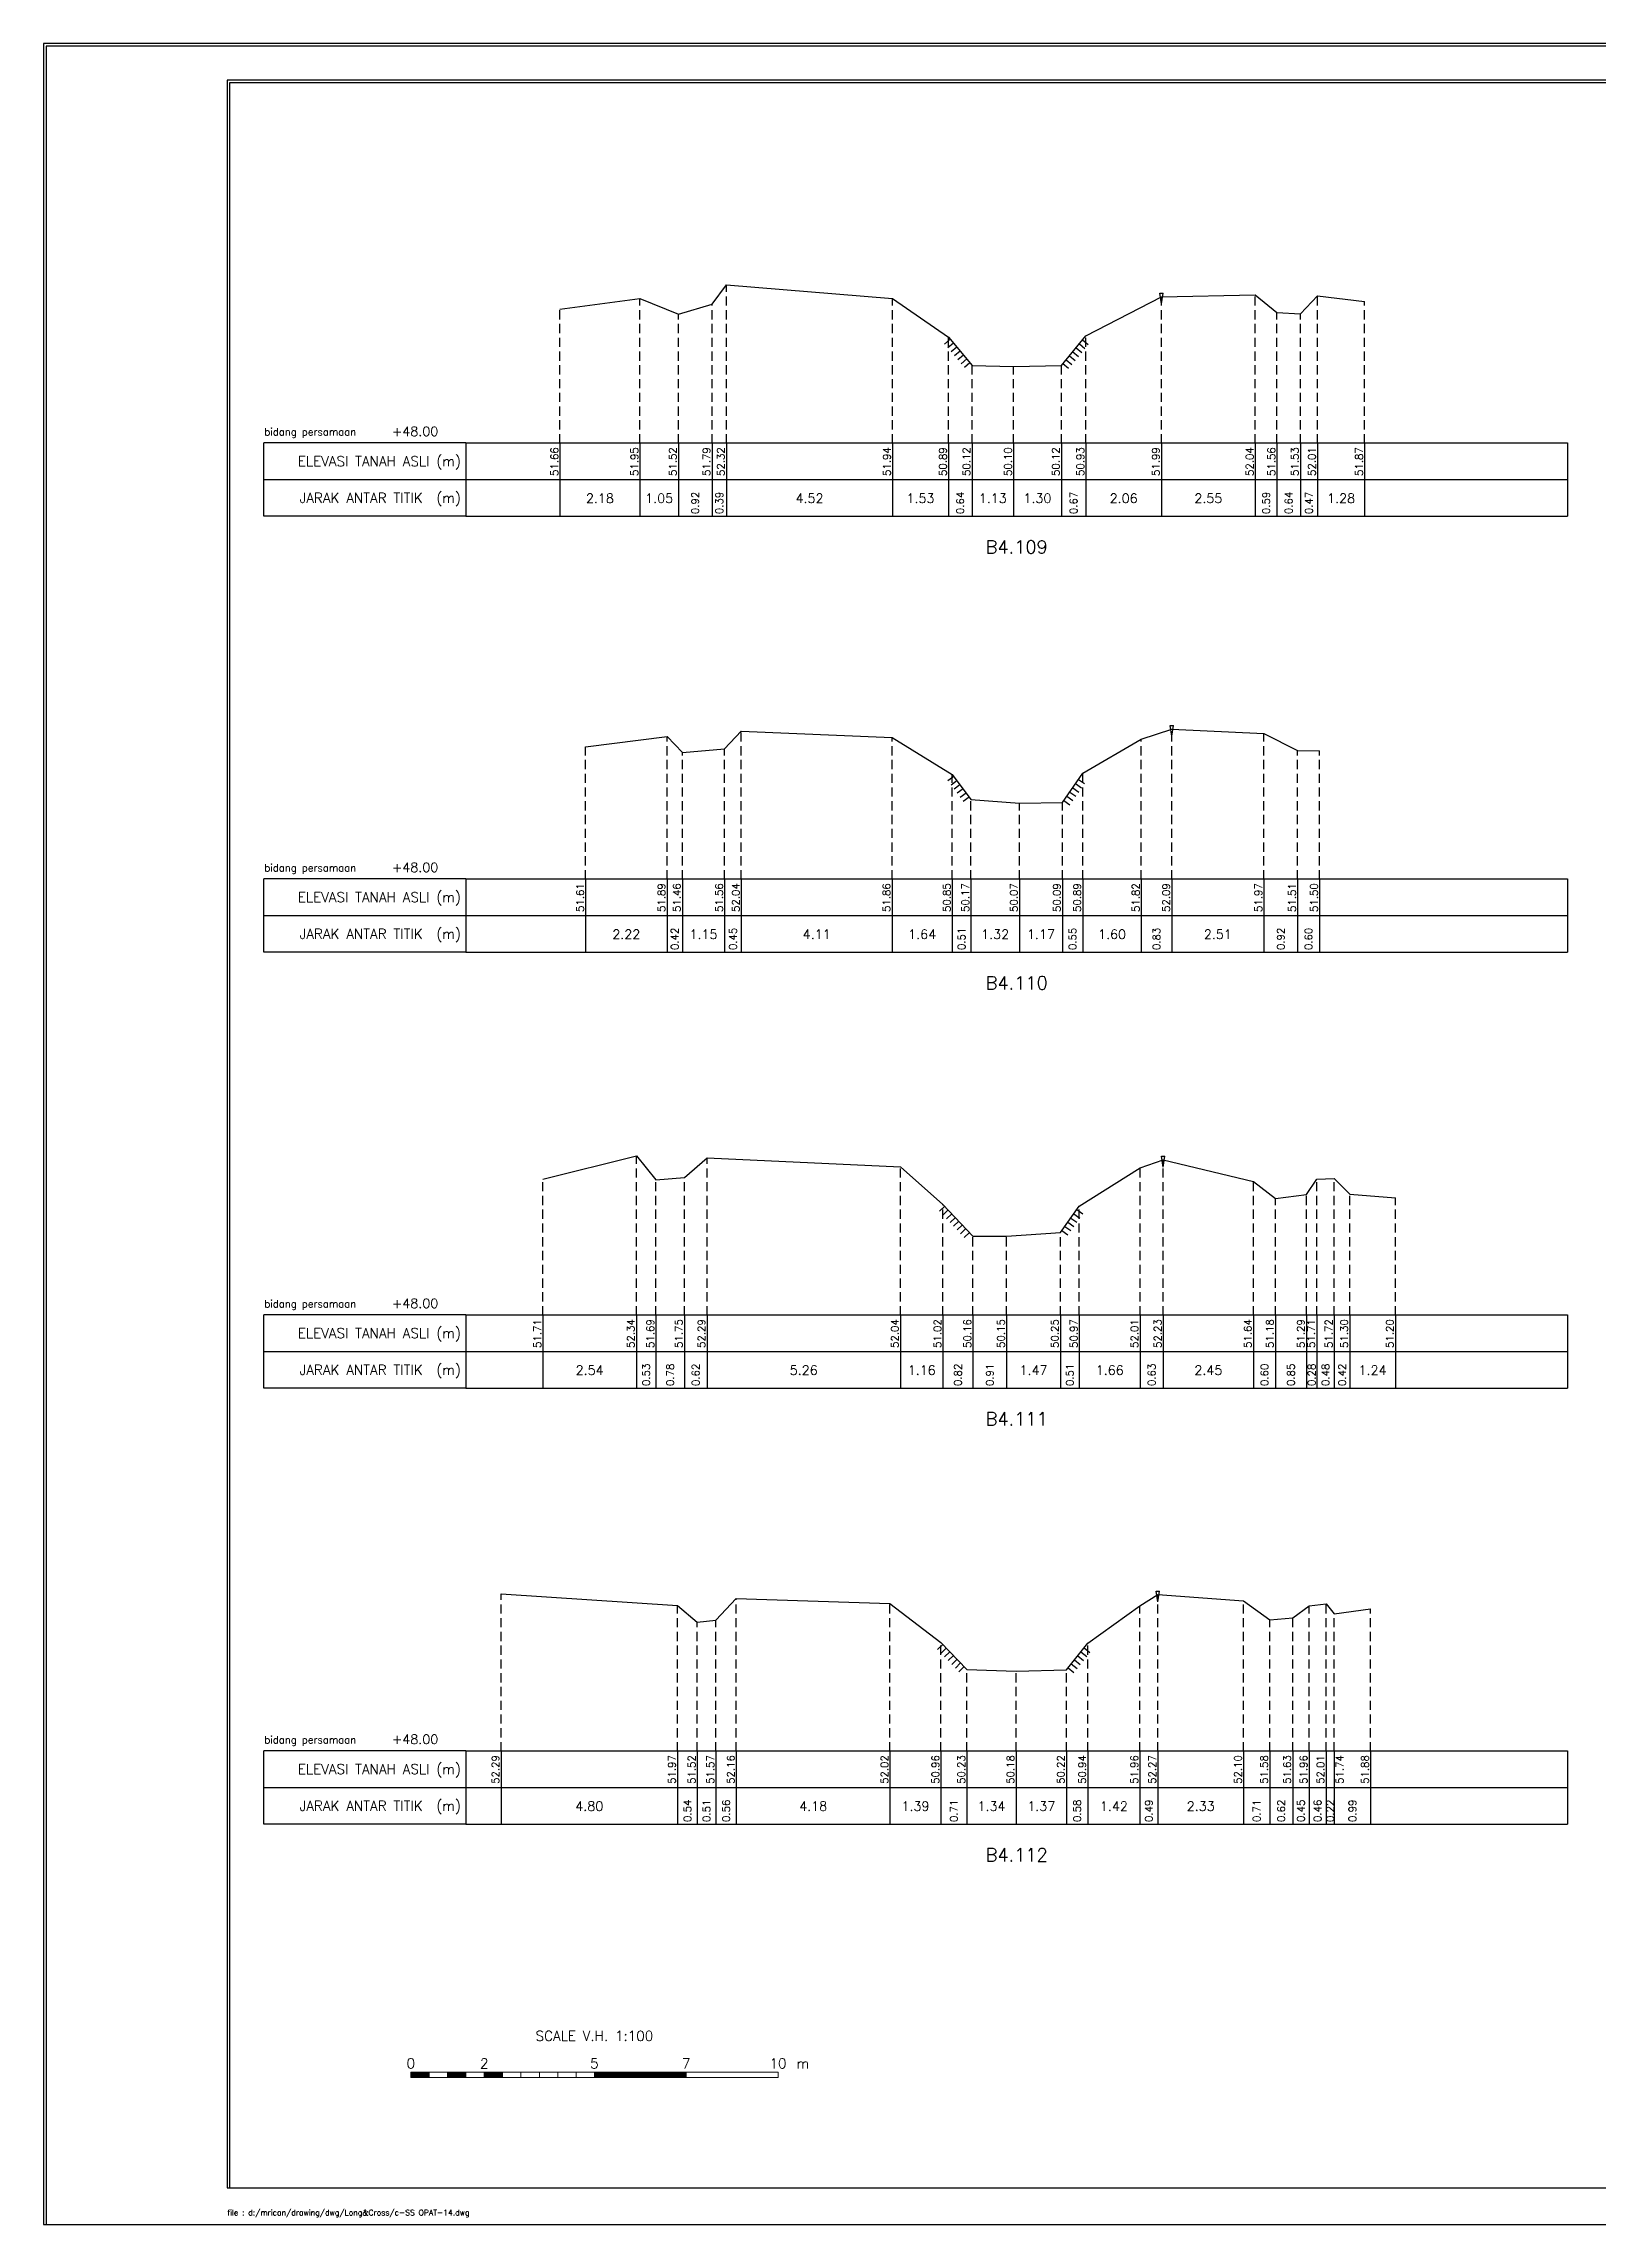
# Model space of a CAD drawing. Header units: inches. Extents: x -11 to 3175, y -842 to -783.
# Drawn here: x 1113 to 1155.3, y -842 to -782.6 of the extents above; entities that cross this region are included whole.
import ezdxf
from ezdxf.enums import TextEntityAlignment as Align

# ---------------------------------------------------------------- set-up
doc = ezdxf.new("R2010")
doc.units = ezdxf.units.IN
doc.header["$MEASUREMENT"] = 0
doc.linetypes.add('DASHED2', pattern=[0.375, 0.25, -0.125])
doc.layers.add('KOP', color=7, linetype='Continuous')
doc.layers.add('pelengkap', color=7, linetype='Continuous')
doc.styles.add('ARIAL', font='arial.ttf')
doc.styles.add('battang01', font='arial.ttf')
doc.styles.add('L100', font='simplex.shx', dxfattribs={"height": 0.254})
doc.styles.add('L140', font='simplex.shx', dxfattribs={"height": 0.356})
doc.styles.add('L60', font='simplex.shx', dxfattribs={"height": 0.152})
doc.styles.add('L80', font='simplex.shx', dxfattribs={"height": 0.203})
doc.styles.add('ROMANS-N', font='ROMANS.SHX', dxfattribs={"width": 0.8})
doc.styles.add('SONDU', font='arial.ttf')
doc.styles.get("Standard").update_dxf_attribs({"font": 'simplex.shx'})
doc.styles.add('STYLE1', font='arial.ttf', dxfattribs={"height": 0.2})

# ---------------------------------------------------------------- blocks, each defined once
blk = doc.blocks.new('kop')
at = {"layer": 'KOP'}
h = blk.add_hatch(color=3, dxfattribs=at)
h.paths.add_polyline_path([(609.87, 69.8), (591.81, 69.8), (591.81, 51.91), (609.87, 51.91)])
h.paths.add_polyline_path([(592.1, 52.25), (592.1, 69.5), (609.53, 69.5), (609.53, 52.25)], flags=16)
edge = h.paths.add_edge_path(flags=0)
edge.add_line((608.87, 52.91), (601.67, 52.91))
edge.add_ellipse((597.68, 52.92), major_axis=(2.82, 2.82), ratio=1, start_angle=314.84704, end_angle=495.15296)
edge.add_line((593.69, 52.91), (592.76, 52.91))
edge.add_line((592.76, 52.91), (592.76, 58.63))
edge.add_line((592.76, 58.63), (595.43, 58.63))
edge.add_ellipse((595.43, 63.37), major_axis=(-3.35, 3.35), ratio=1, start_angle=135, end_angle=315)
edge.add_line((595.43, 68.11), (595.43, 68.84))
edge.add_line((595.43, 68.84), (601.65, 68.84))
edge.add_line((601.65, 68.84), (601.65, 58.59))
edge.add_ellipse((604.86, 58.63), major_axis=(2.26, 2.26), ratio=1, start_angle=135.57378, end_angle=315)
edge.add_line((608.06, 58.63), (608.87, 58.63))
edge.add_line((608.87, 58.63), (608.87, 52.91))
h = blk.add_hatch(dxfattribs=at)
h.set_pattern_fill('ANSI31', color=21)
h.paths.add_polyline_path([(609.53, 69.5), (592.1, 69.5), (592.1, 52.25), (609.53, 52.25)])
edge = h.paths.add_edge_path(flags=16)
edge.add_line((608.06, 58.63), (608.87, 58.63))
edge.add_line((608.87, 58.63), (608.87, 52.91))
edge.add_line((608.87, 52.91), (601.67, 52.91))
edge.add_ellipse((597.68, 52.92), major_axis=(-2.82, 2.82), ratio=1, start_angle=224.84704, end_angle=405.15296)
edge.add_line((593.69, 52.91), (592.76, 52.91))
edge.add_line((592.76, 52.91), (592.76, 58.63))
edge.add_line((592.76, 58.63), (595.43, 58.63))
edge.add_ellipse((595.43, 63.37), major_axis=(-3.35, 3.35), ratio=1, start_angle=135, end_angle=315)
edge.add_line((595.43, 68.11), (595.43, 68.84))
edge.add_line((595.43, 68.84), (601.65, 68.84))
edge.add_line((601.65, 68.84), (601.65, 58.59))
edge.add_ellipse((604.86, 58.63), major_axis=(-2.26, 2.26), ratio=1, start_angle=45.57378, end_angle=225)
h = blk.add_hatch(color=3, dxfattribs=at)
edge = h.paths.add_edge_path()
edge.add_line((601.65, 68.84), (595.43, 68.84))
edge.add_line((595.43, 68.84), (595.43, 68.11))
edge.add_ellipse((595.43, 63.37), major_axis=(-3.35, 3.35), ratio=1, start_angle=135, end_angle=315, ccw=False)
edge.add_line((595.43, 58.63), (592.76, 58.63))
edge.add_line((592.76, 58.63), (592.76, 52.91))
edge.add_line((592.76, 52.91), (593.69, 52.91))
edge.add_ellipse((597.68, 52.92), major_axis=(-2.82, 2.82), ratio=1, start_angle=-135.15296, end_angle=45.15296, ccw=False)
edge.add_line((601.67, 52.91), (608.87, 52.91))
edge.add_line((608.87, 52.91), (608.87, 58.63))
edge.add_line((608.87, 58.63), (608.06, 58.63))
edge.add_ellipse((604.86, 58.63), major_axis=(2.26, 2.26), ratio=1, start_angle=134.42622, end_angle=315, ccw=False)
edge.add_line((601.65, 58.66), (601.65, 68.84))
h = blk.add_hatch(dxfattribs=at)
h.set_pattern_fill('ANSI31', color=41)
h.paths.add_polyline_path([(595.59, 25.44), (591.99, 25.44), (591.99, 22.12), (595.59, 22.12)])
h.paths.add_polyline_path([(594.83, 23.8), (595.49, 22.51), (594.95, 22.51), (594.37, 23.59), (594.37, 22.51), (593.85, 22.51), (593.85, 24.73), (593.24, 22.51), (592.84, 22.51), (592.12, 25.05), (592.67, 25.05), (593.03, 23.54), (593.41, 25.05), (594.37, 25.05), (594.37, 23.99), (594.89, 25.05), (595.46, 25.05)], flags=16)
at = {"color": 2}
blk.add_lwpolyline([(-49.29, -9.99), (790.69, -9.99), (790.69, 583.29), (-49.29, 583.29)], close=True, dxfattribs=at)
at = {"color": 6}
blk.add_lwpolyline([(0.65, 0), (780.7, 0), (780.7, 573.3), (0.65, 573.3)], close=True, dxfattribs=at)
at = {"layer": 'KOP', "color": 5}
for p, q in [((590.8, 70.96), (590.8, 29.98)), ((590.8, 70.96), (780.7, 70.96)), ((400.9, 29.98), (400.9, 0)), ((400.9, 29.98), (590.8, 29.98)), ((590.8, 29.98), (590.8, 0))]:
    blk.add_line(p, q, dxfattribs=at)
at = {"layer": 'KOP', "color": 3}
for p, q in [((591.81, 69.8), (609.87, 69.8)), ((591.81, 51.91), (591.81, 69.8)), ((592.1, 69.5), (609.53, 69.5)), ((592.1, 52.25), (592.1, 69.5)), ((595.43, 68.84), (595.43, 68.11)), ((595.43, 68.84), (601.65, 68.84)), ((601.65, 58.59), (601.65, 68.84)), ((609.53, 69.5), (609.53, 52.25)), ((609.87, 69.8), (609.87, 51.91)), ((592.76, 52.91), (592.76, 58.63)), ((595.43, 58.63), (592.76, 58.63)), ((608.87, 58.63), (608.06, 58.63)), ((608.87, 58.63), (608.87, 52.91)), ((609.87, 51.91), (591.81, 51.91)), ((609.53, 52.25), (592.1, 52.25)), ((593.69, 52.91), (592.76, 52.91)), ((608.87, 52.91), (601.67, 52.91)), ((720.73, 43.98), (780.7, 43.98)), ((720.73, 36.98), (780.7, 36.98)), ((415.9, 29.98), (415.9, 0)), ((430.89, 29.98), (430.89, 0)), ((545.83, 29.98), (545.83, 0)), ((560.82, 29.98), (560.82, 0)), ((575.81, 29.98), (575.81, 0)), ((655.77, 29.98), (655.77, 11.99)), ((675.76, 29.98), (675.76, 0)), ((705.74, 29.98), (705.74, 0)), ((400.9, 24.99), (590.8, 24.99)), ((655.77, 23.99), (720.73, 23.99)), ((720.73, 23.99), (780.7, 23.99)), ((400.9, 19.99), (590.8, 19.99)), ((655.77, 17.99), (720.73, 17.99)), ((720.73, 17.99), (780.7, 17.99)), ((740.72, 17.99), (740.72, 0)), ((400.9, 14.99), (590.8, 14.99)), ((590.8, 6), (720.73, 6))]:
    blk.add_line(p, q, dxfattribs=at)
at = {"layer": 'KOP', "color": 4}
for p, q in [((610.79, 70.96), (610.79, 50.97)), ((720.73, 70.96), (720.73, 0)), ((590.8, 50.97), (720.73, 50.97)), ((720.73, 50.97), (780.7, 50.97)), ((590.8, 29.98), (720.73, 29.98)), ((720.73, 29.98), (780.7, 29.98)), ((590.8, 11.99), (720.73, 11.99))]:
    blk.add_line(p, q, dxfattribs=at)
at = {"layer": 'KOP', "color": 41}
blk.add_line((595.59, 22.12), (591.99, 22.12), dxfattribs=at)
for points in [[(591.99, 25.44), (595.59, 25.44)], [(592.12, 25.05), (592.67, 25.05)], [(592.12, 25.05), (592.84, 22.51)], [(592.2, 25.44), (592.42, 25.44)], [(592.63, 25.44), (592.84, 25.44)], [(592.67, 25.05), (593.03, 23.54), (593.41, 25.05)], [(593.05, 25.44), (593.26, 25.44)], [(593.24, 22.51), (593.85, 24.73)], [(593.41, 25.05), (594.37, 25.05)], [(593.48, 25.44), (593.69, 25.44)], [(593.85, 22.51), (593.85, 24.73)], [(593.9, 25.44), (594.11, 25.44)], [(594.32, 25.44), (594.53, 25.44)], [(594.37, 25.05), (594.37, 23.99)], [(594.37, 23.99), (594.89, 25.05)], [(594.75, 25.44), (594.96, 25.44)], [(594.83, 23.8), (595.46, 25.05)], [(594.83, 23.8), (595.49, 22.51)], [(594.89, 25.05), (595.46, 25.05)], [(595.17, 25.44), (595.38, 25.44)], [(592.84, 22.51), (593.24, 22.51)], [(593.85, 22.51), (594.37, 22.51)], [(594.95, 22.51), (594.37, 23.59)], [(594.37, 23.59), (594.37, 22.51)], [(594.95, 22.51), (595.49, 22.51)]]:
    blk.add_lwpolyline(points, dxfattribs=at)
at = {"layer": 'KOP', "color": 42}
for points in [[(592.2, 29.11), (592.2, 25.44)], [(592.54, 29.11), (592.54, 25.44)], [(592.96, 29.11), (592.96, 25.44)], [(593.38, 29.11), (593.38, 25.44)], [(593.81, 29.11), (593.81, 25.44)], [(594.23, 29.11), (594.23, 25.44)], [(594.65, 29.11), (594.65, 25.44)], [(595.08, 29.11), (595.08, 25.44)], [(595.5, 29.11), (595.5, 25.44)]]:
    blk.add_lwpolyline(points, dxfattribs=at)
at = {"layer": 'KOP', "color": 3}
for centre, major_axis, start_param, end_param in [((595.43, 63.37), (-3.35, 3.35), 2.356194, 5.497787), ((597.68, 52.92), (-2.82, 2.82), 3.924321, 7.071253), ((604.86, 58.63), (-2.26, 2.26), 0.785398, 3.926991)]:
    blk.add_ellipse(centre, major_axis=major_axis, ratio=1, start_param=start_param, end_param=end_param, dxfattribs=at)
at = {"layer": 'KOP', "color": 5, "style": 'SONDU'}
for s, height, width, p, p2 in [('MINISTRY OF PUBLIC WORKS AND HOUSING', 3.4982, 0.971049, (612.49, 65.4), (715.58, 65.4)), ('DIRECTORATE GENERAL OF WATER RESOURCES', 2.7485, 1.100714, (612.33, 60.62), (715.42, 60.62)), ('DIRECTORATE OF IRRIGATION AND LOWLAND', 1.9989, 1.638753, (612.52, 56.15), (715.75, 56.15))]:
    blk.add_text(s, height=height, dxfattribs=dict(at, width=width)).set_placement(p, p2, align=Align.FIT)
at = {"layer": 'KOP', "color": 3, "style": 'ROMANS-N', "width": 1.832261}
blk.add_text('Jalan Pattimura No. 20 Kebayoran Baru, Jakarta Selatan', height=1.2493, dxfattribs=at).set_placement((612.79, 53.07), (715.58, 53.07), align=Align.FIT)
at = {"layer": 'KOP', "color": 5, "style": 'ARIAL'}
blk.add_text('Subject:', height=3.252, dxfattribs=at).set_placement((593.75, 45.87))
at = {"layer": 'KOP', "color": 3}
for s, height, style, p in [('Scheme', 1.999, 'battang01', (722.75, 46.66)), (':', 2, 'battang01', (740.37, 46.56)), ('D.I MRICAN', 1.999, 'battang01', (742.66, 46.66)), ('District', 1.999, 'battang01', (722.68, 39.97)), ('KEDIRI', 1.999, 'battang01', (742.66, 39.66)), (':', 2, 'battang01', (740.38, 39.87)), ('Province', 1.999, 'battang01', (722.75, 32.66)), (':', 2, 'battang01', (740.37, 32.57)), ('EAST JAVA', 1.999, 'battang01', (742.66, 32.66)), ('Prepared by', 1.9989, 'battang01', (657.14, 25.79)), ('No. of Sheet ', 1.9989, 'battang01', (722.52, 26.68)), (':', 2, 'battang01', (740.38, 25.62)), ('in joint venture with:', 1.2493, 'SONDU', (597.56, 21.07)), ('Checked by', 1.999, 'battang01', (657.14, 19.79)), ('Register', 1.999, 'battang01', (722.52, 20.02)), (':', 2, 'battang01', (740.36, 19.92)), ('Team Leader', 1.9989, 'battang01', (657.14, 13.79)), ('Yoo, Kang-Keun', 1.9989, 'battang01', (677.26, 13.79)), ('Date :', 1.999, 'battang01', (722.52, 13.49)), ('No. of Contract :', 1.9989, 'battang01', (743.52, 13.49)), ('No.', 2, 'STYLE1', (404.73, 6.99)), ('Date', 2, 'STYLE1', (417.78, 6.99)), ('Revised', 2, 'STYLE1', (483.04, 7.17)), ('Drawn', 2, 'STYLE1', (550.92, 7.18)), ('Checked', 2, 'STYLE1', (562.62, 7.11)), ('Approv.', 2, 'STYLE1', (578.86, 7.21)), ('Acknowledge by', 1.9989, 'battang01', (592.18, 7.8)), (':', 2, 'battang01', (612.76, 7.81)), ('Approved by', 1.9989, 'battang01', (592.18, 1.8)), (':', 2, 'battang01', (612.81, 1.77)), ('Directorate of Irrigations and Lowlands', 1.9989, 'battang01', (614.08, 1.59))]:
    blk.add_text(s, height=height, dxfattribs=dict(at, style=style)).set_placement(p)
at = {"layer": 'KOP', "color": 6, "style": 'SONDU'}
blk.add_text('PT. VIRAMA KARYA (Persero)', height=2.5809, dxfattribs=at).set_placement((597.36, 26.15))
at = {"layer": 'KOP', "color": 42, "style": 'SONDU'}
blk.add_text('VIRAMA', height=0.942, dxfattribs=at).set_placement((591.3, 21.04))
at = {"layer": 'KOP', "color": 4, "style": 'SONDU'}
for s, p in [('Korean Rural Community Corporation', (592.02, 18.86)), ('PT. Wiratman', (592.02, 16.86)), ('PT. Terasis Erojaya', (591.94, 12.59)), ('PT. Tuah Agung Anugrah', (592, 14.73))]:
    blk.add_text(s, height=1.4992, dxfattribs=at).set_placement(p)
at = {"layer": 'KOP', "color": 3, "insert": (719.86, 60.77), "char_height": 2.4987, "width": 61.4394, "attachment_point": 4, "style": 'SONDU'}
blk.add_mtext('\\pi1.9124;Project Preparation Consultant (PPC)\\P\\pi3.0493;Firm For Develompent of the Mrican \\P\\pi7.7731;Irrigation System In East Java', dxfattribs=at)
at = {"layer": 'KOP', "color": 2, "insert": (597.57, 24.25), "char_height": 0.9995, "width": 48.7181, "attachment_point": 1, "style": 'SONDU'}
blk.add_mtext('Jl. Hang Tuah Raya No.26, Kebayoran Baru Jakarta Selatan 12120 Indonesia', dxfattribs=at)
blk = doc.blocks.new('*X6')
at = {"color": 0}
for p, q in [((20000, 6250), (25000, 6250)), ((20000, 6200), (25000, 6200)), ((20000, 6150), (25000, 6150)), ((20000, 6100), (25000, 6100)), ((20000, 6050), (25000, 6050))]:
    blk.add_line(p, q, dxfattribs=at)
blk = doc.blocks.new('*X5')
at = {"color": 0}
for p, q in [((14000, 6250), (15000, 6250)), ((14000, 6200), (15000, 6200)), ((14000, 6150), (15000, 6150)), ((14000, 6100), (15000, 6100)), ((14000, 6050), (15000, 6050))]:
    blk.add_line(p, q, dxfattribs=at)
blk = doc.blocks.new('*X3')
at = {"color": 0}
for p, q in [((10000, 6250), (11000, 6250)), ((10000, 6200), (11000, 6200)), ((10000, 6150), (11000, 6150)), ((10000, 6100), (11000, 6100)), ((10000, 6050), (11000, 6050))]:
    blk.add_line(p, q, dxfattribs=at)
blk = doc.blocks.new('*X4')
at = {"color": 0}
for p, q in [((12000, 6250), (13000, 6250)), ((12000, 6200), (13000, 6200)), ((12000, 6150), (13000, 6150)), ((12000, 6100), (13000, 6100)), ((12000, 6050), (13000, 6050))]:
    blk.add_line(p, q, dxfattribs=at)
blk = doc.blocks.new('c100')
at = {"color": 2}
blk.add_lwpolyline([(-5, -1), (79.1, -1), (79.1, 58.4), (-5, 58.4)], close=True, dxfattribs=at)
at = {"color": 6}
blk.add_lwpolyline([(0, 0), (78.1, 0), (78.1, 57.4), (0, 57.4)], close=True, dxfattribs=at)
at = {"color": 3, "lineweight": 0}
for points in [[(5, 3), (5.5, 3), (5.5, 3.15), (5, 3.15)], [(5.5, 3), (6, 3), (6, 3.15), (5.5, 3.15)], [(6, 3), (6.5, 3), (6.5, 3.15), (6, 3.15)], [(6.5, 3), (7, 3), (7, 3.15), (6.5, 3.15)], [(7, 3), (7.5, 3), (7.5, 3.15), (7, 3.15)], [(7.5, 3), (8, 3), (8, 3.15), (7.5, 3.15)], [(8, 3), (8.5, 3), (8.5, 3.15), (8, 3.15)], [(8.5, 3), (9, 3), (9, 3.15), (8.5, 3.15)], [(9, 3), (9.5, 3), (9.5, 3.15), (9, 3.15)], [(9.5, 3), (10, 3), (10, 3.15), (9.5, 3.15)], [(10, 3), (12.5, 3), (12.5, 3.15), (10, 3.15)], [(12.5, 3), (15, 3), (15, 3.15), (12.5, 3.15)]]:
    blk.add_lwpolyline(points, close=True, dxfattribs=at)
at = {"color": 1, "lineweight": 0, "xscale": 0.0005, "yscale": 0.0005, "zscale": 0.0005}
for name in ['*X3', '*X4', '*X5', '*X6']:
    blk.add_blockref(name, (0, 0), dxfattribs=at)
at = {"color": 3}
for s, p in [('SCALE V.H. 1:100', (10, 4)), ('0', (5, 3.25)), ('2', (7, 3.25)), ('5', (10, 3.25)), ('7', (12.5, 3.25)), ('10', (15, 3.25))]:
    blk.add_text(s, height=0.27, dxfattribs=at).set_placement(p, align=Align.CENTER)
blk.add_text('m', height=0.27, dxfattribs=at).set_placement((15.5, 3.25))
blk = doc.blocks.new('das2')
at = {"color": 5, "linetype": 'Continuous'}
for q in [(0, 1), (17.75, 1)]:
    blk.add_line((2.75, 1), q, dxfattribs=at)
at = {"color": 3, "linetype": 'Continuous'}
for p, q in [((2.75, 1), (2.75, 0)), ((17.75, 1), (17.75, 0)), ((0, 0.5), (17.75, 0.5)), ((2.75, 0), (0, 0)), ((2.75, 0), (17.75, 0))]:
    blk.add_line(p, q, dxfattribs=at)
blk.add_lwpolyline([(0, 0), (0, 1)], dxfattribs=at)
blk.add_text('bidang persamaan', height=0.1, dxfattribs=at).set_placement((0.005, 1.1))
at = {"color": 5, "linetype": 'Continuous'}
for s, p in [('ELEVASI TANAH ASLI (m)', (2.683, 0.683)), ('JARAK ANTAR TITIK  (m)', (2.683, 0.183))]:
    blk.add_text(s, height=0.135, dxfattribs=at).set_placement(p, align=Align.RIGHT)
blk = doc.blocks.new('gbrpatok')
at = {"color": 2, "linetype": 'Continuous'}
for p, q in [((-0.00045, 0.00096), (0.00045, 0.00096)), ((0, -0.00196), (-0.00045, 0.00096)), ((0, -0.00196), (0.00045, 0.00096))]:
    blk.add_line(p, q, dxfattribs=at)

msp = doc.modelspace()

# ---------------------------------------------------------------- linework, layer by layer
at = {"color": 2, "linetype": 'Continuous', "lineweight": -3}
for p, q in [((1131.205, -789.693), (1131.597, -789.171)), ((1131.597, -789.171), (1136.118, -789.542)), ((1127.061, -789.831), (1129.24, -789.541)), ((1129.24, -789.541), (1130.286, -789.966)), ((1130.286, -789.966), (1131.205, -789.693)), ((1136.118, -789.542), (1137.643, -790.6)), ((1141.384, -790.561), (1143.443, -789.496)), ((1143.443, -789.496), (1145.997, -789.443)), ((1145.997, -789.443), (1146.587, -789.926)), ((1146.587, -789.926), (1147.226, -789.958)), ((1147.226, -789.958), (1147.692, -789.472)), ((1147.692, -789.472), (1148.976, -789.621)), ((1137.643, -790.6), (1138.283, -791.363)), ((1140.716, -791.371), (1141.384, -790.561)), ((1138.283, -791.363), (1139.414, -791.391)), ((1139.414, -791.391), (1140.716, -791.371)), ((1142.893, -801.541), (1143.722, -801.27)), ((1143.722, -801.27), (1146.232, -801.388)), ((1127.761, -801.75), (1129.978, -801.474)), ((1129.978, -801.474), (1130.396, -801.906)), ((1130.396, -801.906), (1131.547, -801.805)), ((1131.547, -801.805), (1132, -801.325)), ((1132, -801.325), (1136.106, -801.504)), ((1136.106, -801.504), (1137.747, -802.507)), ((1141.298, -802.476), (1142.893, -801.541)), ((1146.232, -801.388), (1147.149, -801.853)), ((1147.149, -801.853), (1147.748, -801.861)), ((1140.747, -803.275), (1141.298, -802.476)), ((1137.747, -802.507), (1138.252, -803.192)), ((1138.252, -803.192), (1139.575, -803.293)), ((1139.575, -803.293), (1140.747, -803.275)), ((1126.597, -813.529), (1129.142, -812.892)), ((1129.142, -812.892), (1129.675, -813.546)), ((1130.45, -813.489), (1131.067, -812.946)), ((1131.067, -812.946), (1136.332, -813.195)), ((1142.86, -813.224), (1143.492, -813.004)), ((1143.492, -813.004), (1145.945, -813.594)), ((1129.675, -813.546), (1130.45, -813.489)), ((1136.332, -813.195), (1137.492, -814.217)), ((1141.204, -814.268), (1142.86, -813.224)), ((1145.945, -813.594), (1146.546, -814.057)), ((1147.392, -813.949), (1147.673, -813.529)), ((1147.673, -813.529), (1148.149, -813.515)), ((1148.149, -813.515), (1148.572, -813.939)), ((1137.492, -814.217), (1138.309, -815.079)), ((1140.691, -814.986), (1141.204, -814.268)), ((1146.546, -814.057), (1147.392, -813.949)), ((1148.572, -813.939), (1149.813, -814.036)), ((1138.309, -815.079), (1139.223, -815.082)), ((1139.223, -815.082), (1140.691, -814.986)), ((1125.459, -824.825), (1130.264, -825.14)), ((1131.308, -825.538), (1131.864, -824.951)), ((1131.864, -824.951), (1136.049, -825.091)), ((1142.855, -825.156), (1143.344, -824.844)), ((1143.344, -824.844), (1145.678, -825.015)), ((1145.678, -825.015), (1146.392, -825.531)), ((1130.264, -825.14), (1130.8, -825.593)), ((1130.8, -825.593), (1131.308, -825.538)), ((1136.049, -825.091), (1137.437, -826.154)), ((1141.437, -826.169), (1142.855, -825.156)), ((1146.392, -825.531), (1147.016, -825.477)), ((1147.016, -825.477), (1147.465, -825.15)), ((1147.465, -825.15), (1147.925, -825.101)), ((1147.925, -825.101), (1148.147, -825.372)), ((1148.147, -825.372), (1149.136, -825.236)), ((1137.437, -826.154), (1138.144, -826.883)), ((1140.855, -826.894), (1141.437, -826.169)), ((1138.144, -826.883), (1139.483, -826.932)), ((1139.483, -826.932), (1140.855, -826.894))]:
    msp.add_line(p, q, dxfattribs=at)
at = {"color": 1, "linetype": 'DASHED2', "lineweight": -3}
for p, q in [((1131.597, -793.486), (1131.597, -789.171)), ((1127.061, -793.486), (1127.061, -789.831)), ((1129.24, -793.486), (1129.24, -789.541)), ((1130.286, -793.486), (1130.286, -789.966)), ((1131.205, -793.486), (1131.205, -789.693)), ((1136.118, -793.486), (1136.118, -789.542)), ((1143.443, -793.486), (1143.443, -789.496)), ((1145.997, -793.486), (1145.997, -789.443)), ((1146.587, -793.486), (1146.587, -789.926)), ((1147.226, -793.486), (1147.226, -789.958)), ((1147.692, -793.486), (1147.692, -789.472)), ((1148.976, -793.486), (1148.976, -789.621)), ((1137.643, -793.486), (1137.643, -790.6)), ((1141.384, -793.486), (1141.384, -790.561)), ((1138.283, -793.486), (1138.283, -791.363)), ((1139.414, -793.486), (1139.414, -791.391)), ((1140.716, -793.486), (1140.716, -791.371)), ((1143.722, -805.361), (1143.722, -801.27)), ((1127.761, -805.361), (1127.761, -801.75)), ((1129.978, -805.361), (1129.978, -801.474)), ((1131.547, -805.361), (1131.547, -801.805)), ((1132, -805.361), (1132, -801.325)), ((1136.106, -805.361), (1136.106, -801.504)), ((1142.893, -805.361), (1142.893, -801.541)), ((1146.232, -805.361), (1146.232, -801.388)), ((1147.149, -805.361), (1147.149, -801.853)), ((1147.748, -805.361), (1147.748, -801.861)), ((1130.396, -805.361), (1130.396, -801.906)), ((1141.298, -805.361), (1141.298, -802.476)), ((1137.747, -805.361), (1137.747, -802.507)), ((1138.252, -805.361), (1138.252, -803.192)), ((1139.575, -805.361), (1139.575, -803.293)), ((1140.747, -805.361), (1140.747, -803.275)), ((1129.142, -817.236), (1129.142, -812.892)), ((1131.067, -817.236), (1131.067, -812.946)), ((1143.492, -817.236), (1143.492, -813.004)), ((1126.597, -817.236), (1126.597, -813.529)), ((1129.675, -817.236), (1129.675, -813.546)), ((1130.45, -817.236), (1130.45, -813.489)), ((1136.332, -817.236), (1136.332, -813.195)), ((1142.86, -817.236), (1142.86, -813.224)), ((1145.945, -817.236), (1145.945, -813.594)), ((1147.673, -817.236), (1147.673, -813.529)), ((1148.149, -817.236), (1148.149, -813.515)), ((1137.492, -817.236), (1137.492, -814.217)), ((1141.204, -817.236), (1141.204, -814.268)), ((1146.546, -817.236), (1146.546, -814.057)), ((1147.392, -817.236), (1147.392, -813.949)), ((1148.572, -817.236), (1148.572, -813.939)), ((1149.813, -817.236), (1149.813, -814.036)), ((1138.309, -817.236), (1138.309, -815.079)), ((1139.223, -817.236), (1139.223, -815.082)), ((1140.691, -817.236), (1140.691, -814.986)), ((1125.459, -829.111), (1125.459, -824.825)), ((1131.864, -829.111), (1131.864, -824.951)), ((1143.344, -829.111), (1143.344, -824.844)), ((1145.678, -829.111), (1145.678, -825.015)), ((1130.264, -829.111), (1130.264, -825.14)), ((1130.8, -829.111), (1130.8, -825.593)), ((1131.308, -829.111), (1131.308, -825.538)), ((1136.049, -829.111), (1136.049, -825.091)), ((1142.855, -829.111), (1142.855, -825.156)), ((1146.392, -829.111), (1146.392, -825.531)), ((1147.016, -829.111), (1147.016, -825.477)), ((1147.465, -829.111), (1147.465, -825.15)), ((1147.925, -829.111), (1147.925, -825.101)), ((1148.147, -829.111), (1148.147, -825.372)), ((1149.136, -829.111), (1149.136, -825.236)), ((1137.437, -829.111), (1137.437, -826.154)), ((1141.437, -829.111), (1141.437, -826.169)), ((1138.144, -829.111), (1138.144, -826.883)), ((1139.483, -829.111), (1139.483, -826.932)), ((1140.855, -829.111), (1140.855, -826.894))]:
    msp.add_line(p, q, dxfattribs=at)
at = {"color": 1, "linetype": 'Continuous', "lineweight": -3}
for p, q in [((1127.061, -793.486), (1127.061, -795.486)), ((1129.24, -793.486), (1129.24, -795.486)), ((1130.286, -793.486), (1130.286, -795.486)), ((1131.205, -793.486), (1131.205, -795.486)), ((1131.597, -793.486), (1131.597, -795.486)), ((1136.118, -793.486), (1136.118, -795.486)), ((1137.643, -793.486), (1137.643, -795.486)), ((1138.283, -793.486), (1138.283, -795.486)), ((1139.414, -793.486), (1139.414, -795.486)), ((1140.716, -793.486), (1140.716, -795.486)), ((1141.384, -793.486), (1141.384, -795.486)), ((1143.443, -793.486), (1143.443, -795.486)), ((1145.997, -793.486), (1145.997, -795.486)), ((1146.587, -793.486), (1146.587, -795.486)), ((1147.226, -793.486), (1147.226, -795.486)), ((1147.692, -793.486), (1147.692, -795.486)), ((1148.976, -793.486), (1148.976, -795.486)), ((1127.761, -805.361), (1127.761, -807.361)), ((1129.978, -805.361), (1129.978, -807.361)), ((1130.396, -805.361), (1130.396, -807.361)), ((1131.547, -805.361), (1131.547, -807.361)), ((1132, -805.361), (1132, -807.361)), ((1136.106, -805.361), (1136.106, -807.361)), ((1137.747, -805.361), (1137.747, -807.361)), ((1138.252, -805.361), (1138.252, -807.361)), ((1139.575, -805.361), (1139.575, -807.361)), ((1140.747, -805.361), (1140.747, -807.361)), ((1141.298, -805.361), (1141.298, -807.361)), ((1142.893, -805.361), (1142.893, -807.361)), ((1143.722, -805.361), (1143.722, -807.361)), ((1146.232, -805.361), (1146.232, -807.361)), ((1147.149, -805.361), (1147.149, -807.361)), ((1147.748, -805.361), (1147.748, -807.361)), ((1126.597, -817.236), (1126.597, -819.236)), ((1129.142, -817.236), (1129.142, -819.236)), ((1129.675, -817.236), (1129.675, -819.236)), ((1130.45, -817.236), (1130.45, -819.236)), ((1131.067, -817.236), (1131.067, -819.236)), ((1136.332, -817.236), (1136.332, -819.236)), ((1137.492, -817.236), (1137.492, -819.236)), ((1138.309, -817.236), (1138.309, -819.236)), ((1139.223, -817.236), (1139.223, -819.236)), ((1140.691, -817.236), (1140.691, -819.236)), ((1141.204, -817.236), (1141.204, -819.236)), ((1142.86, -817.236), (1142.86, -819.236)), ((1143.492, -817.236), (1143.492, -819.236)), ((1145.945, -817.236), (1145.945, -819.236)), ((1146.546, -817.236), (1146.546, -819.236)), ((1147.392, -817.236), (1147.392, -819.236)), ((1147.673, -817.236), (1147.673, -819.236)), ((1148.149, -817.236), (1148.149, -819.236)), ((1148.572, -817.236), (1148.572, -819.236)), ((1149.813, -817.236), (1149.813, -819.236)), ((1125.459, -829.111), (1125.459, -831.111)), ((1130.264, -829.111), (1130.264, -831.111)), ((1130.8, -829.111), (1130.8, -831.111)), ((1131.308, -829.111), (1131.308, -831.111)), ((1131.864, -829.111), (1131.864, -831.111)), ((1136.049, -829.111), (1136.049, -831.111)), ((1137.437, -829.111), (1137.437, -831.111)), ((1138.144, -829.111), (1138.144, -831.111)), ((1139.483, -829.111), (1139.483, -831.111)), ((1140.855, -829.111), (1140.855, -831.111)), ((1141.437, -829.111), (1141.437, -831.111)), ((1142.855, -829.111), (1142.855, -831.111)), ((1143.344, -829.111), (1143.344, -831.111)), ((1145.678, -829.111), (1145.678, -831.111)), ((1146.392, -829.111), (1146.392, -831.111)), ((1147.016, -829.111), (1147.016, -831.111)), ((1147.465, -829.111), (1147.465, -831.111)), ((1147.925, -829.111), (1147.925, -831.111)), ((1148.147, -829.111), (1148.147, -831.111)), ((1149.136, -829.111), (1149.136, -831.111))]:
    msp.add_line(p, q, dxfattribs=at)
at = {"layer": 'pelengkap', "color": 1, "linetype": 'Continuous', "lineweight": -3}
for p, q in [((1137.688, -790.654), (1137.535, -790.782)), ((1137.778, -790.761), (1137.625, -790.89)), ((1137.868, -790.868), (1137.715, -790.997)), ((1137.958, -790.976), (1137.805, -791.104)), ((1138.048, -791.083), (1137.895, -791.211)), ((1138.138, -791.19), (1137.985, -791.319)), ((1140.939, -791.101), (1141.093, -791.228)), ((1141.028, -790.993), (1141.182, -791.12)), ((1141.117, -790.885), (1141.271, -791.012)), ((1141.206, -790.777), (1141.36, -790.904)), ((1141.295, -790.669), (1141.449, -790.796)), ((1138.228, -791.297), (1138.075, -791.426)), ((1140.76, -791.317), (1140.915, -791.444)), ((1140.849, -791.209), (1141.004, -791.336)), ((1137.789, -802.564), (1137.628, -802.682)), ((1137.872, -802.676), (1137.711, -802.795)), ((1137.955, -802.789), (1137.794, -802.908)), ((1138.038, -802.902), (1137.877, -803.02)), ((1138.121, -803.014), (1137.96, -803.133)), ((1140.946, -802.987), (1141.11, -803.101)), ((1141.025, -802.872), (1141.19, -802.986)), ((1141.105, -802.757), (1141.269, -802.87)), ((1141.184, -802.641), (1141.349, -802.755)), ((1138.204, -803.127), (1138.043, -803.246)), ((1140.787, -803.218), (1140.951, -803.331)), ((1140.866, -803.102), (1141.031, -803.216)), ((1137.541, -814.268), (1137.395, -814.406)), ((1137.637, -814.37), (1137.492, -814.507)), ((1141.139, -814.36), (1141.301, -814.476)), ((1137.733, -814.471), (1137.588, -814.609)), ((1137.829, -814.573), (1137.684, -814.711)), ((1137.926, -814.675), (1137.78, -814.812)), ((1138.022, -814.776), (1137.877, -814.914)), ((1138.118, -814.878), (1137.973, -815.016)), ((1140.731, -814.929), (1140.894, -815.046)), ((1140.813, -814.815), (1140.976, -814.932)), ((1140.894, -814.702), (1141.057, -814.818)), ((1140.976, -814.588), (1141.138, -814.704)), ((1141.057, -814.474), (1141.22, -814.59)), ((1138.214, -814.98), (1138.069, -815.117)), ((1137.486, -826.204), (1137.342, -826.344)), ((1137.583, -826.305), (1137.439, -826.444)), ((1137.68, -826.405), (1137.537, -826.545)), ((1137.778, -826.506), (1137.634, -826.645)), ((1137.875, -826.606), (1137.732, -826.746)), ((1137.973, -826.707), (1137.829, -826.846)), ((1138.07, -826.807), (1137.927, -826.947)), ((1140.899, -826.84), (1141.055, -826.965)), ((1140.987, -826.73), (1141.143, -826.855)), ((1141.074, -826.621), (1141.23, -826.746)), ((1141.162, -826.512), (1141.318, -826.637)), ((1141.25, -826.403), (1141.406, -826.528)), ((1141.337, -826.293), (1141.493, -826.419))]:
    msp.add_line(p, q, dxfattribs=at)

# ---------------------------------------------------------------- block references
at = {"color": 2, "linetype": 'Continuous', "lineweight": -3}
msp.add_blockref('c100', (1118, -841), dxfattribs=at)
for name, p, xscale, yscale, zscale in [('kop', (1118, -841), 0.1, 0.1, 0.1), ('das2', (1119, -795.475), 2, 2, 2), ('das2', (1119, -807.35), 2, 2, 2), ('das2', (1119, -819.225), 2, 2, 2), ('das2', (1119, -831.1), 2, 2, 2)]:
    msp.add_blockref(name, p, dxfattribs=dict(at, xscale=xscale, yscale=yscale, zscale=zscale))
at = {"color": 1, "linetype": 'Continuous', "lineweight": -3, "xscale": 100, "yscale": 100, "zscale": 100}
for p in [(1143.443, -789.496), (1143.722, -801.27), (1143.492, -813.004), (1143.344, -824.844)]:
    msp.add_blockref('gbrpatok', p, dxfattribs=at)

# ---------------------------------------------------------------- texts
at = {"color": 3, "linetype": 'Continuous', "lineweight": -3, "style": 'L100'}
for s, p in [('+48.00', (1123.116, -793.29)), ('2.18', (1128.15, -795.111)), ('1.05', (1129.763, -795.111)), ('4.52', (1133.858, -795.111)), ('1.53', (1136.881, -795.111)), ('1.13', (1138.849, -795.111)), ('1.30', (1140.065, -795.111)), ('2.06', (1142.413, -795.111)), ('2.55', (1144.72, -795.111)), ('1.28', (1148.334, -795.111)), ('+48.00', (1123.116, -805.165)), ('2.22', (1128.869, -806.986)), ('1.15', (1130.971, -806.986)), ('4.11', (1134.053, -806.986)), ('1.64', (1136.926, -806.986)), ('1.32', (1138.914, -806.986)), ('1.17', (1140.161, -806.986)), ('1.60', (1142.096, -806.986)), ('2.51', (1144.977, -806.986)), ('+48.00', (1123.116, -817.04)), ('2.54', (1127.87, -818.861)), ('5.26', (1133.699, -818.861)), ('1.16', (1136.912, -818.861)), ('1.47', (1139.957, -818.861)), ('1.66', (1142.032, -818.861)), ('2.45', (1144.719, -818.861)), ('1.24', (1149.192, -818.861)), ('+48.00', (1123.116, -828.915)), ('4.80', (1127.861, -830.736)), ('4.18', (1133.957, -830.736)), ('1.39', (1136.743, -830.736)), ('1.34', (1138.813, -830.736)), ('1.37', (1140.169, -830.736)), ('1.42', (1142.146, -830.736)), ('2.33', (1144.511, -830.736))]:
    msp.add_text(s, height=0.254, dxfattribs=at).set_placement(p, align=Align.CENTER)
at = {"color": 3, "linetype": 'Continuous', "lineweight": -3, "style": 'L80'}
for s, p in [('51.66', (1127.011, -793.986)), ('51.95', (1129.19, -793.986)), ('51.52', (1130.235, -793.986)), ('51.79', (1131.155, -793.986)), ('52.32', (1131.547, -793.986)), ('51.94', (1136.068, -793.986)), ('50.89', (1137.593, -793.986)), ('50.12', (1138.233, -793.986)), ('50.10', (1139.364, -793.986)), ('50.12', (1140.666, -793.986)), ('50.93', (1141.334, -793.986)), ('51.99', (1143.392, -793.986)), ('52.04', (1145.947, -793.986)), ('51.56', (1146.537, -793.986)), ('51.53', (1147.176, -793.986)), ('52.01', (1147.642, -793.986)), ('51.87', (1148.925, -793.986)), ('51.61', (1127.711, -805.861)), ('51.89', (1129.927, -805.861)), ('51.46', (1130.345, -805.861)), ('51.56', (1131.497, -805.861)), ('52.04', (1131.95, -805.861)), ('51.86', (1136.056, -805.861)), ('50.85', (1137.697, -805.861)), ('50.17', (1138.202, -805.861)), ('50.07', (1139.525, -805.861)), ('50.09', (1140.697, -805.861)), ('50.89', (1141.248, -805.861)), ('51.82', (1142.843, -805.861)), ('52.09', (1143.672, -805.861)), ('51.97', (1146.182, -805.861)), ('51.51', (1147.099, -805.861)), ('51.50', (1147.698, -805.861)), ('51.71', (1126.547, -817.736)), ('52.34', (1129.092, -817.736)), ('51.69', (1129.624, -817.736)), ('51.75', (1130.4, -817.736)), ('52.29', (1131.017, -817.736)), ('52.04', (1136.282, -817.736)), ('51.02', (1137.442, -817.736)), ('50.16', (1138.258, -817.736)), ('50.15', (1139.173, -817.736)), ('50.25', (1140.641, -817.736)), ('50.97', (1141.154, -817.736)), ('52.01', (1142.81, -817.736)), ('52.23', (1143.442, -817.736)), ('51.64', (1145.895, -817.736)), ('51.18', (1146.496, -817.736)), ('51.29', (1147.342, -817.736)), ('51.71', (1147.622, -817.736)), ('51.72', (1148.099, -817.736)), ('51.30', (1148.522, -817.736)), ('51.20', (1149.762, -817.736)), ('52.29', (1125.409, -829.611)), ('51.97', (1130.213, -829.611)), ('51.52', (1130.75, -829.611)), ('51.57', (1131.258, -829.611)), ('52.16', (1131.814, -829.611)), ('52.02', (1135.999, -829.611)), ('50.96', (1137.387, -829.611)), ('50.23', (1138.094, -829.611)), ('50.18', (1139.433, -829.611)), ('50.22', (1140.805, -829.611)), ('50.94', (1141.387, -829.611)), ('51.96', (1142.805, -829.611)), ('52.27', (1143.294, -829.611)), ('52.10', (1145.628, -829.611)), ('51.58', (1146.341, -829.611)), ('51.63', (1146.966, -829.611)), ('51.96', (1147.415, -829.611)), ('52.01', (1147.875, -829.611)), ('51.74', (1148.397, -829.611)), ('51.88', (1149.086, -829.611))]:
    msp.add_text(s, height=0.203, rotation=90, dxfattribs=at).set_placement(p, align=Align.CENTER)
for s, p in [('0.92', (1130.745, -795.111)), ('0.39', (1131.401, -795.111)), ('0.64', (1137.963, -795.111)), ('0.67', (1141.05, -795.111)), ('0.59', (1146.292, -795.111)), ('0.64', (1146.907, -795.111)), ('0.47', (1147.459, -795.111)), ('0.42', (1130.187, -806.986)), ('0.45', (1131.773, -806.986)), ('0.51', (1138, -806.986)), ('0.55', (1141.022, -806.986)), ('0.83', (1143.308, -806.986)), ('0.92', (1146.691, -806.986)), ('0.60', (1147.449, -806.986)), ('0.53', (1129.408, -818.861)), ('0.78', (1130.062, -818.861)), ('0.62', (1130.758, -818.861)), ('0.82', (1137.9, -818.861)), ('0.91', (1138.766, -818.861)), ('0.51', (1140.948, -818.861)), ('0.63', (1143.176, -818.861)), ('0.60', (1146.246, -818.861)), ('0.85', (1146.969, -818.861)), ('0.28', (1147.532, -818.861)), ('0.48', (1147.911, -818.861)), ('0.42', (1148.361, -818.861)), ('0.54', (1130.532, -830.736)), ('0.51', (1131.054, -830.736)), ('0.56', (1131.586, -830.736)), ('0.71', (1137.79, -830.736)), ('0.58', (1141.146, -830.736)), ('0.49', (1143.1, -830.736)), ('0.71', (1146.035, -830.736)), ('0.62', (1146.704, -830.736)), ('0.45', (1147.241, -830.736)), ('0.46', (1147.695, -830.736)), ('0.22', (1148.036, -830.736)), ('0.99', (1148.642, -830.736))]:
    msp.add_text(s, height=0.203, rotation=90, dxfattribs=at).set_placement(p, align=Align.MIDDLE_CENTER)
at = {"color": 4, "linetype": 'Continuous', "lineweight": -3, "style": 'L140'}
for s, p in [('B4.109', (1139.5, -796.487)), ('B4.110', (1139.5, -808.362)), ('B4.111', (1139.5, -820.237)), ('B4.112', (1139.5, -832.112))]:
    msp.add_text(s, height=0.356, dxfattribs=at).set_placement(p, align=Align.CENTER)
at = {"color": 2, "linetype": 'Continuous', "lineweight": -3, "style": 'L60'}
msp.add_text('file : d:/mrican/drawing/dwg/Long&Cross/c-SS OPAT-14.dwg', height=0.152, dxfattribs=at).set_placement((1118, -841.8), align=Align.BOTTOM_LEFT)

doc.saveas('drawing.dxf')
